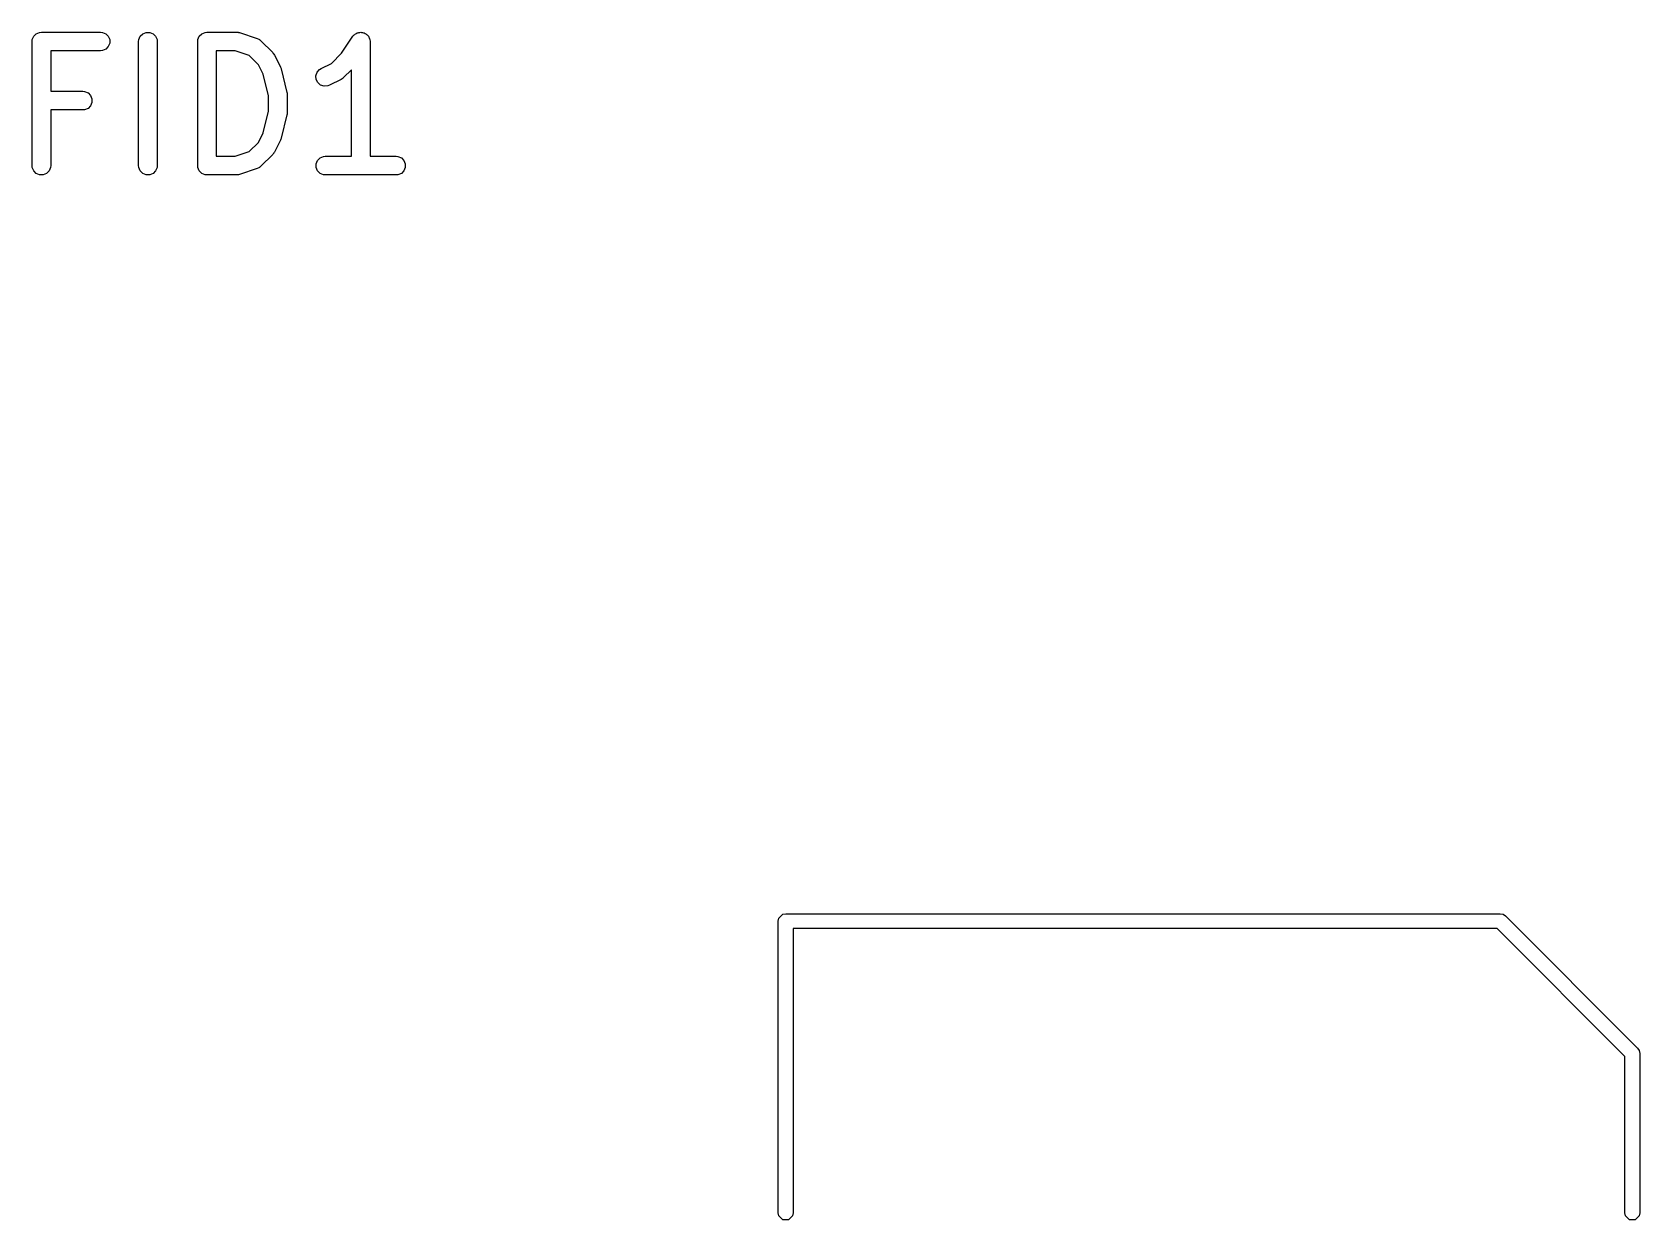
# Model space of a CAD drawing. Extents: x 1.5 to 88.5, y 4.3 to 54.6.
# Drawn here: x 1.52 to 14.47, y 45 to 54.57 of the extents above; entities that cross this region are included whole.
import ezdxf

# ---------------------------------------------------------------- set-up
doc = ezdxf.new("R2010")
doc.units = 0
doc.layers.add('BLACK', color=7, linetype='CONTINUOUS')

msp = doc.modelspace()

# ---------------------------------------------------------------- linework, layer by layer
at = {"layer": 'BLACK', "linetype": 'CONTINUOUS'}
for p, q in [((1.521679, 54.509812), (1.532878, 54.536848)), ((1.532878, 54.536848), (1.55357, 54.55754)), ((1.55357, 54.55754), (1.580606, 54.568739)), ((1.580606, 54.568739), (1.595238, 54.57018)), ((1.595238, 54.57018), (2.071428, 54.57018)), ((2.071428, 54.57018), (2.08606, 54.568739)), ((2.08606, 54.568739), (2.113096, 54.55754)), ((2.113096, 54.55754), (2.133788, 54.536848)), ((2.133788, 54.536848), (2.144987, 54.509812)), ((2.378822, 54.509812), (2.390021, 54.536848)), ((2.390021, 54.536848), (2.410713, 54.55754)), ((2.410713, 54.55754), (2.437749, 54.568739)), ((2.437749, 54.568739), (2.467013, 54.568739)), ((2.467013, 54.568739), (2.494049, 54.55754)), ((2.494049, 54.55754), (2.514741, 54.536848)), ((2.514741, 54.536848), (2.52594, 54.509812)), ((2.855012, 54.509812), (2.866211, 54.536848)), ((2.866211, 54.536848), (2.886903, 54.55754)), ((2.886903, 54.55754), (2.913939, 54.568739)), ((2.913939, 54.568739), (2.928571, 54.57018)), ((2.928571, 54.57018), (3.166666, 54.57018)), ((3.166666, 54.57018), (3.174071, 54.56945)), ((3.174071, 54.56945), (3.176046, 54.569591)), ((3.176046, 54.569591), (3.178643, 54.569)), ((3.178643, 54.569), (3.181298, 54.568739)), ((3.181298, 54.568739), (3.183129, 54.56798)), ((3.183129, 54.56798), (3.190383, 54.566331)), ((3.190383, 54.566331), (3.33324, 54.518712)), ((3.33324, 54.518712), (3.346665, 54.512718)), ((4.013142, 54.400103), (4.104262, 54.536783)), ((4.104262, 54.536783), (4.104296, 54.536825)), ((4.104296, 54.536825), (4.104306, 54.536848)), ((4.104306, 54.536848), (4.104357, 54.536899)), ((4.104357, 54.536899), (4.113578, 54.548158)), ((4.113578, 54.548158), (4.119747, 54.552289)), ((4.119747, 54.552289), (4.124998, 54.55754)), ((4.124998, 54.55754), (4.131787, 54.560352)), ((4.131787, 54.560352), (4.137893, 54.564441)), ((4.137893, 54.564441), (4.145173, 54.565897)), ((4.145173, 54.565897), (4.152034, 54.568739)), ((4.152034, 54.568739), (4.159382, 54.568739)), ((4.159382, 54.568739), (4.166587, 54.57018)), ((4.166587, 54.57018), (4.173871, 54.568739)), ((4.173871, 54.568739), (4.181298, 54.568739)), ((4.181298, 54.568739), (4.188086, 54.565926)), ((4.188086, 54.565926), (4.195295, 54.564501)), ((4.195295, 54.564501), (4.201474, 54.560381)), ((4.201474, 54.560381), (4.208334, 54.55754)), ((4.208334, 54.55754), (4.213527, 54.552346)), ((4.213527, 54.552346), (4.219644, 54.548269)), ((4.219644, 54.548269), (4.223777, 54.542096)), ((4.223777, 54.542096), (4.229026, 54.536848)), ((4.229026, 54.536848), (4.231837, 54.53006)), ((4.231837, 54.53006), (4.235927, 54.523954)), ((4.235927, 54.523954), (4.237383, 54.516672)), ((1.520238, 54.49518), (1.521679, 54.509812)), ((1.520238, 53.49518), (1.520238, 54.49518)), ((2.071428, 54.42018), (1.670238, 54.42018)), ((1.670238, 54.42018), (1.670238, 54.09399)), ((2.08606, 54.421621), (2.071428, 54.42018)), ((2.113096, 54.43282), (2.08606, 54.421621)), ((2.133788, 54.453512), (2.113096, 54.43282)), ((2.144987, 54.480548), (2.133788, 54.453512)), ((2.144987, 54.509812), (2.144987, 54.480548)), ((2.377381, 54.49518), (2.378822, 54.509812)), ((2.377381, 53.49518), (2.377381, 54.49518)), ((2.52594, 54.509812), (2.527381, 54.49518)), ((2.527381, 54.49518), (2.527381, 53.49518)), ((2.853571, 54.49518), (2.855012, 54.509812)), ((2.853571, 53.49518), (2.853571, 54.49518)), ((3.154496, 54.42018), (3.003571, 54.42018)), ((3.003571, 54.42018), (3.003571, 53.57018)), ((3.269009, 54.382008), (3.154496, 54.42018)), ((3.346665, 54.512718), (3.3487, 54.510952)), ((3.3487, 54.510952), (3.351191, 54.509921)), ((3.351191, 54.509921), (3.362556, 54.500594)), ((3.362556, 54.500594), (3.457794, 54.405356)), ((3.457794, 54.405356), (3.462514, 54.399605)), ((3.462514, 54.399605), (3.464011, 54.398307)), ((3.464011, 54.398307), (3.46543, 54.396052)), ((3.46543, 54.396052), (3.467122, 54.393991)), ((3.467122, 54.393991), (3.46788, 54.392158)), ((3.46788, 54.392158), (3.471843, 54.385864)), ((3.931763, 54.318724), (4.013142, 54.400103)), ((4.237383, 54.516672), (4.240225, 54.509812)), ((4.240225, 54.509812), (4.24165, 54.495335)), ((4.24165, 54.495335), (4.241666, 54.495259)), ((4.241666, 54.495259), (4.24166, 54.495232)), ((4.24166, 54.495232), (4.241666, 54.49518)), ((4.241666, 54.49518), (4.241666, 53.57018)), ((3.343122, 54.307896), (3.269009, 54.382008)), ((3.381615, 54.230909), (3.343122, 54.307896)), ((3.471843, 54.385864), (3.519462, 54.290626)), ((3.519462, 54.290626), (3.519871, 54.289556)), ((3.519871, 54.289556), (3.520194, 54.289121)), ((3.520194, 54.289121), (3.52238, 54.283002)), ((3.52238, 54.283002), (3.524717, 54.276895)), ((3.524717, 54.276895), (3.524755, 54.276354)), ((3.524755, 54.276354), (3.525141, 54.275275)), ((3.525141, 54.275275), (3.57276, 54.084799)), ((3.815795, 54.246608), (3.834968, 54.268716)), ((3.834968, 54.268716), (3.847411, 54.276548)), ((3.847411, 54.276548), (3.931763, 54.318724)), ((4.091666, 54.266495), (4.029223, 54.204052)), ((4.091666, 53.57018), (4.091666, 54.266495)), ((3.424999, 54.057375), (3.381615, 54.230909)), ((3.806541, 54.218847), (3.815795, 54.246608)), ((3.808615, 54.189657), (3.806541, 54.218847)), ((3.821702, 54.163482), (3.808615, 54.189657)), ((3.84381, 54.144309), (3.821702, 54.163482)), ((3.871571, 54.135055), (3.84381, 54.144309)), ((3.900761, 54.137129), (3.871571, 54.135055)), ((3.914493, 54.142384), (3.900761, 54.137129)), ((4.009731, 54.190003), (3.914493, 54.142384)), ((4.01603, 54.193967), (4.009731, 54.190003)), ((4.017858, 54.194725), (4.01603, 54.193967)), ((4.019914, 54.196413), (4.017858, 54.194725)), ((4.022174, 54.197835), (4.019914, 54.196413)), ((4.023473, 54.199333), (4.022174, 54.197835)), ((4.029223, 54.204052), (4.023473, 54.199333)), ((1.670238, 54.09399), (1.928571, 54.09399)), ((1.928571, 54.09399), (1.943203, 54.092549)), ((1.943203, 54.092549), (1.970239, 54.08135)), ((1.970239, 54.08135), (1.990931, 54.060658)), ((1.990931, 54.060658), (2.00213, 54.033622)), ((2.00213, 54.004358), (1.990931, 53.977322)), ((2.00213, 54.033622), (2.00213, 54.004358)), ((3.424999, 53.932986), (3.424999, 54.057375)), ((3.57276, 54.084799), (3.573135, 54.082262)), ((3.573135, 54.082262), (3.573558, 54.081241)), ((3.573558, 54.081241), (3.5741, 54.075728)), ((3.5741, 54.075728), (3.57491, 54.070255)), ((3.57491, 54.070255), (3.574747, 54.069162)), ((3.574747, 54.069162), (3.574999, 54.066609)), ((3.574999, 54.066609), (3.574999, 53.923752)), ((1.928571, 53.94399), (1.670238, 53.94399)), ((1.670238, 53.94399), (1.670238, 53.49518)), ((1.943203, 53.945431), (1.928571, 53.94399)), ((1.970239, 53.95663), (1.943203, 53.945431)), ((1.990931, 53.977322), (1.970239, 53.95663)), ((3.381615, 53.759452), (3.424999, 53.932986)), ((3.57276, 53.905562), (3.525141, 53.715086)), ((3.573135, 53.908098), (3.57276, 53.905562)), ((3.573558, 53.90912), (3.573135, 53.908098)), ((3.5741, 53.914632), (3.573558, 53.90912)), ((3.57491, 53.920106), (3.5741, 53.914632)), ((3.574999, 53.923752), (3.574747, 53.921198)), ((3.574747, 53.921198), (3.57491, 53.920106)), ((3.343122, 53.682465), (3.381615, 53.759452)), ((3.269008, 53.608351), (3.343122, 53.682465)), ((3.519462, 53.699735), (3.471843, 53.604497)), ((3.519871, 53.700804), (3.519462, 53.699735)), ((3.520194, 53.70124), (3.519871, 53.700804)), ((3.522386, 53.707376), (3.520194, 53.70124)), ((3.524717, 53.713466), (3.522386, 53.707376)), ((3.524755, 53.714006), (3.524717, 53.713466)), ((3.525141, 53.715086), (3.524755, 53.714006)), ((1.521679, 53.480548), (1.520238, 53.49518)), ((1.670238, 53.49518), (1.668797, 53.480548)), ((2.378822, 53.480548), (2.377381, 53.49518)), ((2.527381, 53.49518), (2.52594, 53.480548)), ((2.855012, 53.480548), (2.853571, 53.49518)), ((3.003571, 53.57018), (3.154495, 53.57018)), ((3.154495, 53.57018), (3.269008, 53.608351)), ((3.362556, 53.489767), (3.351191, 53.48044)), ((3.457794, 53.585005), (3.362556, 53.489767)), ((3.462514, 53.590755), (3.457794, 53.585005)), ((3.464011, 53.592054), (3.462514, 53.590755)), ((3.46543, 53.594308), (3.464011, 53.592054)), ((3.467122, 53.59637), (3.46543, 53.594308)), ((3.46788, 53.598202), (3.467122, 53.59637)), ((3.471843, 53.604497), (3.46788, 53.598202)), ((3.807393, 53.509812), (3.818592, 53.536848)), ((3.807393, 53.480548), (3.807393, 53.509812)), ((3.818592, 53.536848), (3.839284, 53.55754)), ((3.839284, 53.55754), (3.86632, 53.568739)), ((3.86632, 53.568739), (3.880952, 53.57018)), ((3.880952, 53.57018), (4.091666, 53.57018)), ((4.241666, 53.57018), (4.45238, 53.57018)), ((4.45238, 53.57018), (4.467012, 53.568739)), ((4.467012, 53.568739), (4.494048, 53.55754)), ((4.494048, 53.55754), (4.51474, 53.536848)), ((4.51474, 53.536848), (4.525939, 53.509812)), ((4.525939, 53.509812), (4.525939, 53.480548)), ((1.532878, 53.453512), (1.521679, 53.480548)), ((1.55357, 53.43282), (1.532878, 53.453512)), ((1.580606, 53.421621), (1.55357, 53.43282)), ((1.60987, 53.421621), (1.580606, 53.421621)), ((1.636906, 53.43282), (1.60987, 53.421621)), ((1.657598, 53.453512), (1.636906, 53.43282)), ((1.668797, 53.480548), (1.657598, 53.453512)), ((2.390021, 53.453512), (2.378822, 53.480548)), ((2.410713, 53.43282), (2.390021, 53.453512)), ((2.437749, 53.421621), (2.410713, 53.43282)), ((2.467013, 53.421621), (2.437749, 53.421621)), ((2.494049, 53.43282), (2.467013, 53.421621)), ((2.514741, 53.453512), (2.494049, 53.43282)), ((2.52594, 53.480548), (2.514741, 53.453512)), ((2.866211, 53.453512), (2.855012, 53.480548)), ((2.886903, 53.43282), (2.866211, 53.453512)), ((2.913939, 53.421621), (2.886903, 53.43282)), ((2.928571, 53.42018), (2.913939, 53.421621)), ((3.166666, 53.42018), (2.928571, 53.42018)), ((3.174071, 53.420909), (3.166666, 53.42018)), ((3.176047, 53.420769), (3.174071, 53.420909)), ((3.178644, 53.421359), (3.176047, 53.420769)), ((3.181298, 53.421621), (3.178644, 53.421359)), ((3.183128, 53.422379), (3.181298, 53.421621)), ((3.190384, 53.424029), (3.183128, 53.422379)), ((3.333241, 53.471649), (3.190384, 53.424029)), ((3.346666, 53.477643), (3.333241, 53.471649)), ((3.348702, 53.479409), (3.346666, 53.477643)), ((3.351191, 53.48044), (3.348702, 53.479409)), ((3.818592, 53.453512), (3.807393, 53.480548)), ((3.839284, 53.43282), (3.818592, 53.453512)), ((3.86632, 53.421621), (3.839284, 53.43282)), ((3.880952, 53.42018), (3.86632, 53.421621)), ((4.45238, 53.42018), (3.880952, 53.42018)), ((4.467012, 53.421621), (4.45238, 53.42018)), ((4.494048, 53.43282), (4.467012, 53.421621)), ((4.51474, 53.453512), (4.494048, 53.43282)), ((4.525939, 53.480548), (4.51474, 53.453512)), ((7.53, 47.41), (7.534567, 47.432961)), ((7.53, 45.06), (7.53, 47.41)), ((7.534567, 47.432961), (7.567039, 47.465433)), ((7.567039, 47.465433), (7.59, 47.47)), ((7.59, 47.47), (13.345563, 47.470001)), ((13.345563, 47.470001), (13.368524, 47.465434)), ((13.368524, 47.465434), (13.387989, 47.452427)), ((13.387989, 47.452427), (14.452428, 46.387989)), ((13.32071, 47.35), (7.65, 47.35)), ((7.65, 47.35), (7.65, 45.06)), ((14.35, 46.32071), (13.32071, 47.35)), ((14.452428, 46.387989), (14.465434, 46.368524)), ((14.465434, 46.368524), (14.470001, 46.345563)), ((14.35, 45.06), (14.35, 46.32071)), ((14.470001, 46.345563), (14.47, 45.06)), ((7.534567, 45.037039), (7.53, 45.06)), ((7.567039, 45.004567), (7.534567, 45.037039)), ((7.612961, 45.004567), (7.567039, 45.004567)), ((7.645433, 45.037039), (7.612961, 45.004567)), ((7.65, 45.06), (7.645433, 45.037039)), ((14.354567, 45.037039), (14.35, 45.06)), ((14.387039, 45.004567), (14.354567, 45.037039)), ((14.432961, 45.004567), (14.387039, 45.004567)), ((14.465433, 45.037039), (14.432961, 45.004567)), ((14.47, 45.06), (14.465433, 45.037039))]:
    msp.add_line(p, q, dxfattribs=at)

doc.saveas('drawing.dxf')
